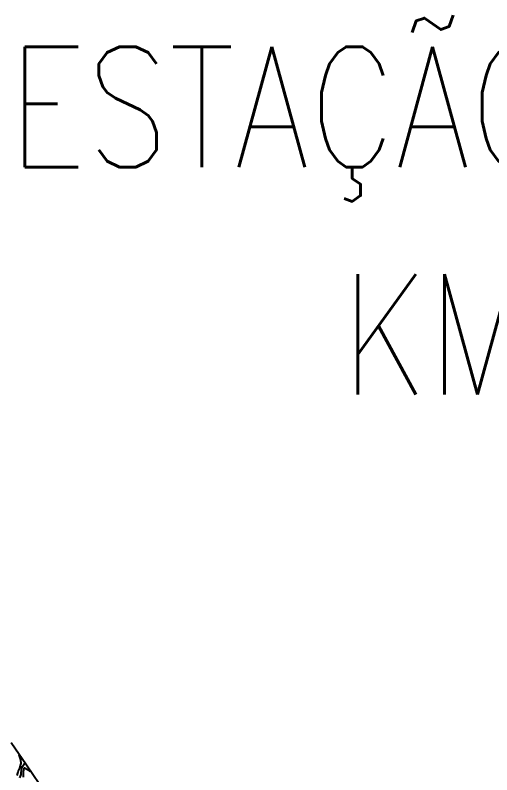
# Model space of a CAD drawing. Header units: metres. Extents: x 292545 to 299085, y 7450245 to 7463078.
# Drawn here: x 298436.1 to 298634.4, y 7451775.7 to 7452091.4 of the extents above; entities that cross this region are included whole.
import ezdxf

# ---------------------------------------------------------------- set-up
doc = ezdxf.new("R2010")
doc.units = ezdxf.units.M
doc.layers.add('Area', color=45, linetype='Continuous')
doc.layers.add('Curvas de Nivel 1m', color=11, linetype='Continuous')
doc.layers.add('TEXTO_CONGELA', color=45, linetype='Continuous', plot=False)
doc.styles.add('ROMANS', font='romans', dxfattribs={"height": 0.2})

msp = doc.modelspace()

# ---------------------------------------------------------------- linework, layer by layer
at = {"layer": 'Area'}
msp.add_polyline3d([(298434.51, 7451789.15, 719.91), (298440.86, 7451779.78, 720.82), (298446.13, 7451772.02, 728.82)], dxfattribs=at)
at = {"layer": 'Curvas de Nivel 1m', "flags": 128}
for points, elevation in [([(298436.92, 7451775.36), (298437.23, 7451776.41), (298437.39, 7451777.01), (298438.01, 7451778.4), (298438.48, 7451779.95), (298438.61, 7451780.39), (298438.48, 7451781.96), (298437.73, 7451783.92)], 721), ([(298438.05, 7451774.4), (298438.6, 7451775.77), (298438.69, 7451776.39), (298438.81, 7451777.58), (298438.97, 7451778.39), (298439.25, 7451779.16), (298439.98, 7451780.38), (298439.99, 7451780.43), (298439.96, 7451780.48)], 722), ([(298439.66, 7451774.69), (298439.59, 7451776.38), (298439.61, 7451776.77), (298439.9, 7451778.38), (298439.93, 7451778.46), (298440.01, 7451778.52), (298441.28, 7451777.81), (298442.17, 7451777.08)], 723)]:
    msp.add_lwpolyline(points, dxfattribs=dict(at, elevation=elevation))

# ---------------------------------------------------------------- texts
at = {"layer": 'TEXTO_CONGELA', "style": 'ROMANS', "width": 0.8}
for s, p in [('ESTAÇÃO DE VINHEDO', (298433.24, 7452028.28)), ('KM22+850', (298571.9, 7451933.7))]:
    msp.add_text(s, height=50, dxfattribs=at).set_placement(p)

doc.saveas('drawing.dxf')
